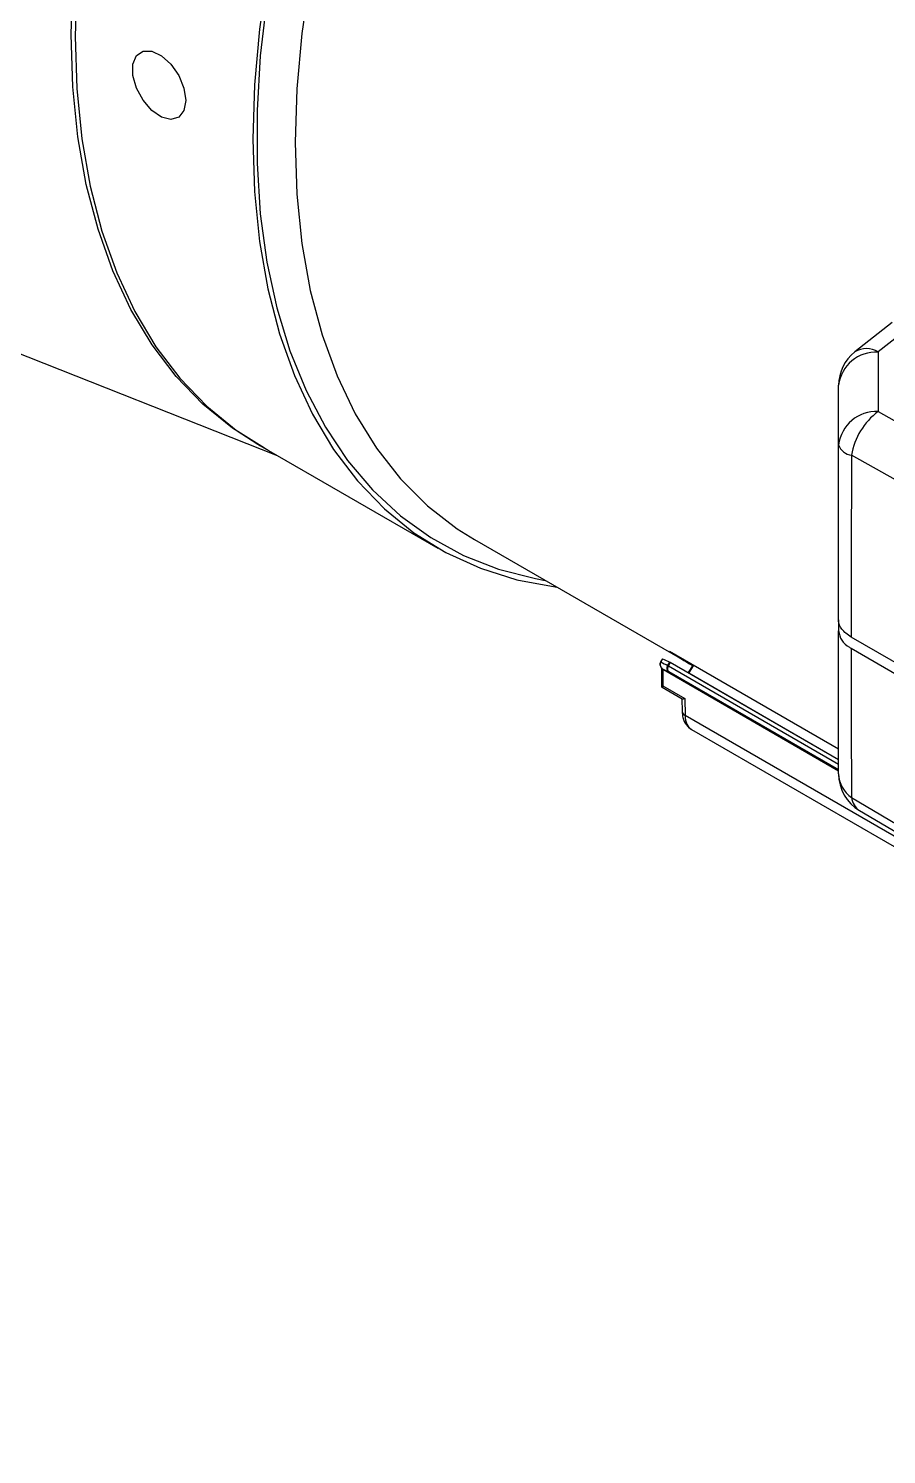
# Model space of a CAD drawing. Extents: x 7 to 113, y 1 to 87.
# Drawn here: x 70.496 to 73.019, y 6.922 to 11.114 of the extents above; entities that cross this region are included whole.
import ezdxf

# ---------------------------------------------------------------- set-up
doc = ezdxf.new("R2010")
doc.units = 0
doc.header["$MEASUREMENT"] = 0
doc.layers.add('OBJECT', color=7, linetype='CONTINUOUS')

msp = doc.modelspace()

# ---------------------------------------------------------------- linework, layer by layer
at = {"layer": 'OBJECT'}
for p, q in [((68.0846, 11.0992), (71.2272, 9.8588)), ((73.0351, 10.2497), (72.9253, 10.1628)), ((73.113, 10.2567), (72.9942, 10.1626)), ((72.9942, 9.9875), (73.1933, 9.8757)), ((71.1704, 9.8916), (71.1762, 9.8882)), ((71.1762, 9.8882), (71.6992, 9.5863)), ((71.8076, 9.6109), (72.437, 9.2476)), ((72.8779, 9.3753), (72.8779, 9.3426)), ((76.2265, 7.4123), (72.9145, 9.3243)), ((72.3807, 9.2831), (72.8779, 8.996)), ((72.9145, 9.2916), (76.2265, 7.3796)), ((72.3597, 9.261), (72.3546, 9.2521)), ((72.355, 9.2519), (72.3547, 9.2514)), ((72.3601, 9.2608), (72.355, 9.2519)), ((72.3566, 9.2348), (72.3566, 9.1811)), ((72.361, 9.2292), (72.3597, 9.2301)), ((72.3603, 9.2313), (72.3619, 9.2303)), ((72.361, 9.2292), (72.361, 9.1808)), ((72.3628, 9.2281), (72.361, 9.2292)), ((72.3619, 9.2303), (72.8779, 8.9324)), ((72.8779, 8.9308), (72.3628, 9.2281)), ((72.3757, 9.2412), (72.3758, 9.2413)), ((72.3758, 9.2413), (72.3813, 9.2508)), ((72.3827, 9.25), (72.3772, 9.2405)), ((72.3772, 9.2405), (72.3772, 9.2404)), ((72.3772, 9.2404), (72.8779, 8.9513)), ((72.8779, 8.9341), (72.3786, 9.2223)), ((72.8779, 8.9641), (72.3827, 9.25)), ((72.4498, 9.2432), (72.4353, 9.22)), ((72.4516, 9.2421), (72.4373, 9.2191)), ((72.361, 9.1808), (72.4255, 9.1435)), ((72.437, 9.2187), (72.4373, 9.2191)), ((72.4373, 9.2191), (72.8779, 8.9647)), ((72.3591, 9.1768), (72.4179, 9.1428)), ((72.417, 9.1433), (72.4178, 9.1055)), ((72.4255, 9.1435), (72.4266, 9.0939)), ((73.4082, 8.5272), (72.4266, 9.0939)), ((72.4457, 9.0524), (73.4551, 8.4697))]:
    msp.add_line(p, q, dxfattribs=at)
at = {"layer": 'OBJECT', "flags": 128}
for points in [[(71.1997, 11.2802), (71.1751, 11.112), (71.1603, 10.9477), (71.1553, 10.7884), (71.1603, 10.6348), (71.1751, 10.4877), (71.1997, 10.3479), (71.234, 10.2162), (71.2778, 10.0933), (71.3309, 9.9798), (71.3929, 9.8763), (71.4635, 9.7834), (71.5424, 9.7016), (71.6292, 9.6313), (71.7233, 9.5729), (71.8243, 9.5267), (71.9316, 9.493), (72.0447, 9.4719), (72.0495, 9.4713)], [(70.6211, 11.096), (70.6261, 11.2555)], [(70.6373, 11.2496), (70.6324, 11.0903), (70.6373, 10.9367), (70.6521, 10.7896), (70.6768, 10.6498), (70.7111, 10.5181), (70.7549, 10.3952), (70.8079, 10.2817), (70.8699, 10.1782), (70.9405, 10.0853), (71.0195, 10.0035), (71.1062, 9.9332), (71.1704, 9.8916)], [(71.3242, 11.2653), (71.2994, 11.0987), (71.2844, 10.9361), (71.2794, 10.7784), (71.2844, 10.6264), (71.2994, 10.4811), (71.3242, 10.3432), (71.3587, 10.2134), (71.4028, 10.0926), (71.4562, 9.9812), (71.5186, 9.8801), (71.5897, 9.7897), (71.669, 9.7106), (71.7562, 9.6431), (71.8076, 9.6109)], [(71.1967, 11.1975), (71.1772, 11.033), (71.1675, 10.8729), (71.1675, 10.718), (71.1772, 10.5691), (71.1967, 10.427), (71.2257, 10.2926), (71.2642, 10.1664), (71.3119, 10.0491), (71.3686, 9.9414), (71.4339, 9.8439), (71.5076, 9.757), (71.5893, 9.6812), (71.6784, 9.6169), (71.7746, 9.5645), (71.8774, 9.5242), (71.9861, 9.4963), (72.0152, 9.4911)], [(71.2001, 9.8744), (71.1893, 9.8802), (71.0951, 9.9386), (71.0083, 10.0089), (70.9294, 10.0907), (70.8587, 10.1836), (70.7967, 10.2871), (70.7437, 10.4007), (70.6999, 10.5237), (70.6655, 10.6554), (70.6409, 10.7952), (70.6261, 10.9424), (70.6211, 11.096)], [(70.958, 10.9023), (70.9527, 10.8726), (70.9376, 10.853), (70.9145, 10.8463), (70.8868, 10.8532), (70.8581, 10.8728), (70.8323, 10.9026), (70.8128, 10.9384), (70.8024, 10.9755), (70.8024, 11.0088), (70.8128, 11.0338), (70.8323, 11.0472), (70.8581, 11.0472), (70.8868, 11.0337), (70.9145, 11.0085), (70.9376, 10.9752), (70.9527, 10.9381), (70.958, 10.9023)], [(72.9942, 10.1626), (72.9942, 10.0075), (72.9942, 9.9875)], [(72.8779, 9.8897), (72.8779, 10.0448), (72.8779, 10.0648)], [(72.8779, 9.3753), (72.8779, 9.5379), (72.8779, 9.7096), (72.8779, 9.8897)], [(76.2773, 7.9755), (76.1119, 8.0683), (75.403, 8.4655), (72.9162, 9.8593)], [(72.8779, 8.9223), (72.8779, 9.0516), (72.8779, 9.1919), (72.8779, 9.3426)], [(72.9162, 8.8526), (73.0934, 8.7483), (73.8021, 8.3312), (76.1695, 6.9384)], [(72.9395, 8.8146), (73.58, 8.438), (76.1593, 6.9216)]]:
    msp.add_lwpolyline(points, dxfattribs=at)
at = {"layer": 'OBJECT'}
for centre, radius, start, end in [((73.0029, 10.0648), 0.125, 128.384, 180), ((72.9889, 10.0509), 0.1118, 87.2738, 172.8585), ((72.9596, 10.1068), 0.0657, 58.2081, 121.4986), ((72.9889, 9.8758), 0.1118, 87.2731, 172.8592), ((73.1111, 9.8285), 0.1973, 126.3262, 171.0203), ((72.9211, 9.9048), 0.0458, 199.3145, 263.8143), ((72.8626, 9.9848), 0.8513, 235.5204, 240.8927), ((72.3543, 9.2509), 0.000669, 54.3902, 95.81), ((72.3023, 9.161), 0.105, 59.9182, 60.1683), ((72.3579, 9.2331), 0.0000626, 229.7202, 271.7604), ((72.358, 9.2331), 0.0000865, 161.2113, 222.5314), ((72.3607, 9.2345), 0.00294, 228.8373, 236.4671), ((72.3585, 9.2296), 0.0025, 352.5651, 42.6808), ((72.3602, 9.2283), 0.00262, 355.2119, 49.0251), ((72.3189, 9.1345), 0.1209, 61.1934, 61.9774), ((72.2965, 9.1023), 0.16, 59.7011, 60.2936), ((72.3616, 9.1811), 0.005, 180.0038, 240.0027), ((72.4317, 9.1069), 0.014, 185.7436, 248.4394), ((73.0029, 8.9223), 0.125, 180, 239.5417), ((72.966, 8.9253), 0.0882, 181.9317, 235.5691), ((72.9682, 8.8584), 0.0523, 186.3737, 236.7719)]:
    msp.add_arc(centre, radius, start, end, dxfattribs=at)
for centre, major_axis, ratio, start_param, end_param in [((73.0029, 11.8653), (0.0619, 3.6533), 0.017273, 2.152366, 2.340269), ((73.0029, 11.8653), (0.0619, 3.6533), 0.017273, 2.352788, 2.540692), ((73.5269, 11.5259), (1.2807, 2.2166), 0.836794, 3.199041, 3.209953), ((73.5174, 11.5314), (1.2757, 2.2079), 0.836794, 3.204366, 3.215327), ((73.5387, 11.5191), (1.2882, 2.2296), 0.828556, 3.20074, 3.20941), ((72.3716, 9.1869), (0.015, 0.006), 0.166829, 3.075345, 3.860743), ((72.3716, 9.1869), (0.0126, 0.01), 0.166963, 2.422418, 3.207898), ((72.4892, 9.1312), (0.0428, 0.0792), 0.577067, 2.339665, 3.125144)]:
    msp.add_ellipse(centre, major_axis=major_axis, ratio=ratio, start_param=start_param, end_param=end_param, dxfattribs=at)
for points, knots in [([(72.9145, 9.3243), (72.9043, 9.3317), (72.8852, 9.3455), (72.8782, 9.3646), (72.8779, 9.374), (72.8779, 9.3753)], [0, 0, 0, 0, 0.499401, 0.929163, 1, 1, 1, 1]), ([(72.8779, 9.3426), (72.8798, 9.3332), (72.8832, 9.3156), (72.9016, 9.2993), (72.9129, 9.2926), (72.9145, 9.2916)], [0, 0, 0, 0, 0.499397, 0.929176, 1, 1, 1, 1]), ([(72.3544, 9.2515), (72.3542, 9.2514), (72.3531, 9.2499), (72.3524, 9.2461), (72.3528, 9.241), (72.3546, 9.2366), (72.3567, 9.2346), (72.3575, 9.2339)], [0, 0, 0, 0, 0.028736, 0.294194, 0.555418, 0.83304, 1, 1, 1, 1]), ([(72.3547, 9.2514), (72.3541, 9.25), (72.3528, 9.247), (72.3529, 9.242), (72.3545, 9.2371), (72.3567, 9.2345), (72.3579, 9.2331)], [0, 0, 0, 0, 0.242427, 0.484591, 0.734553, 1, 1, 1, 1]), ([(72.3547, 9.2523), (72.3546, 9.2521), (72.3544, 9.2519), (72.3543, 9.2516), (72.3543, 9.2516)], [0, 0, 0, 0, 0.790048, 1, 1, 1, 1]), ([(72.3597, 9.2301), (72.3592, 9.2305), (72.3579, 9.2317), (72.3573, 9.2334), (72.357, 9.2344)], [0, 0, 0, 0, 0.407022, 1, 1, 1, 1]), ([(72.3579, 9.2331), (72.3581, 9.2329), (72.3583, 9.2327), (72.3585, 9.2325), (72.3586, 9.2324), (72.3587, 9.2324), (72.3587, 9.2324), (72.3587, 9.2324), (72.3587, 9.2324)], [0, 0, 0, 0, 0.563462, 0.795669, 0.908515, 0.962878, 0.987666, 1, 1, 1, 1]), ([(72.3579, 9.2331), (72.3581, 9.2329), (72.3584, 9.2326), (72.3589, 9.2322), (72.359, 9.2321), (72.3591, 9.232)], [0, 0, 0, 0, 0.506959, 0.825507, 1, 1, 1, 1]), ([(72.3588, 9.2324), (72.3586, 9.2325), (72.3583, 9.2327), (72.3582, 9.2329), (72.3581, 9.2331)], [0, 0, 0, 0, 0.497746, 1, 1, 1, 1]), ([(72.3597, 9.2301), (72.3597, 9.2302), (72.3596, 9.2306), (72.3594, 9.2314), (72.359, 9.2319), (72.3588, 9.2323)], [0, 0, 0, 0, 0.12404, 0.468175, 1, 1, 1, 1]), ([(72.3591, 9.232), (72.3591, 9.232), (72.3595, 9.2318), (72.3599, 9.2315), (72.3603, 9.2313)], [0, 0, 0, 0, 0.026996, 1, 1, 1, 1]), ([(72.3591, 9.232), (72.3593, 9.2317), (72.3596, 9.2313), (72.3597, 9.2305), (72.3597, 9.2302), (72.3597, 9.2301)], [0, 0, 0, 0, 0.533189, 0.872704, 1, 1, 1, 1]), ([(72.3597, 9.2609), (72.3597, 9.2609), (72.3596, 9.261), (72.3599, 9.2609), (72.3601, 9.2608)], [0, 0, 0, 0, 0.139326, 1, 1, 1, 1]), ([(72.3786, 9.2223), (72.3786, 9.2223), (72.378, 9.2227), (72.3764, 9.2241), (72.3744, 9.2271), (72.3733, 9.2317), (72.3737, 9.2366), (72.375, 9.2397), (72.3757, 9.2412)], [0, 0, 0, 0, 0.009468, 0.112298, 0.337634, 0.5596, 0.779767, 1, 1, 1, 1]), ([(72.3772, 9.2404), (72.3765, 9.2389), (72.375, 9.2359), (72.3744, 9.2311), (72.3751, 9.2267), (72.3767, 9.2239), (72.3781, 9.2227), (72.3786, 9.2223), (72.3786, 9.2223)], [0, 0, 0, 0, 0.220257, 0.440431, 0.662365, 0.887714, 0.990544, 1, 1, 1, 1]), ([(72.3813, 9.2508), (72.3815, 9.2507), (72.3819, 9.2505), (72.3825, 9.2501), (72.3827, 9.25)], [0, 0, 0, 0, 0.642253, 1, 1, 1, 1]), ([(72.4373, 9.2191), (72.4369, 9.2193), (72.4361, 9.2197), (72.4355, 9.22), (72.4354, 9.22), (72.4354, 9.22)], [0, 0, 0, 0, 0.352303, 0.704468, 1, 1, 1, 1]), ([(72.4181, 9.1431), (72.4185, 9.1429), (72.4196, 9.142), (72.4229, 9.1428), (72.4255, 9.1435), (72.4255, 9.1435)], [0, 0, 0, 0, 0.298444, 0.988638, 1, 1, 1, 1]), ([(72.4178, 9.1055), (72.4183, 9.0997), (72.4195, 9.0856), (72.4276, 9.0665), (72.439, 9.0579), (72.4439, 9.0541)], [0, 0, 0, 0, 0.286147, 0.690118, 1, 1, 1, 1])]:
    msp.add_open_spline(points, degree=3, knots=knots, dxfattribs=at)

doc.saveas('drawing.dxf')
